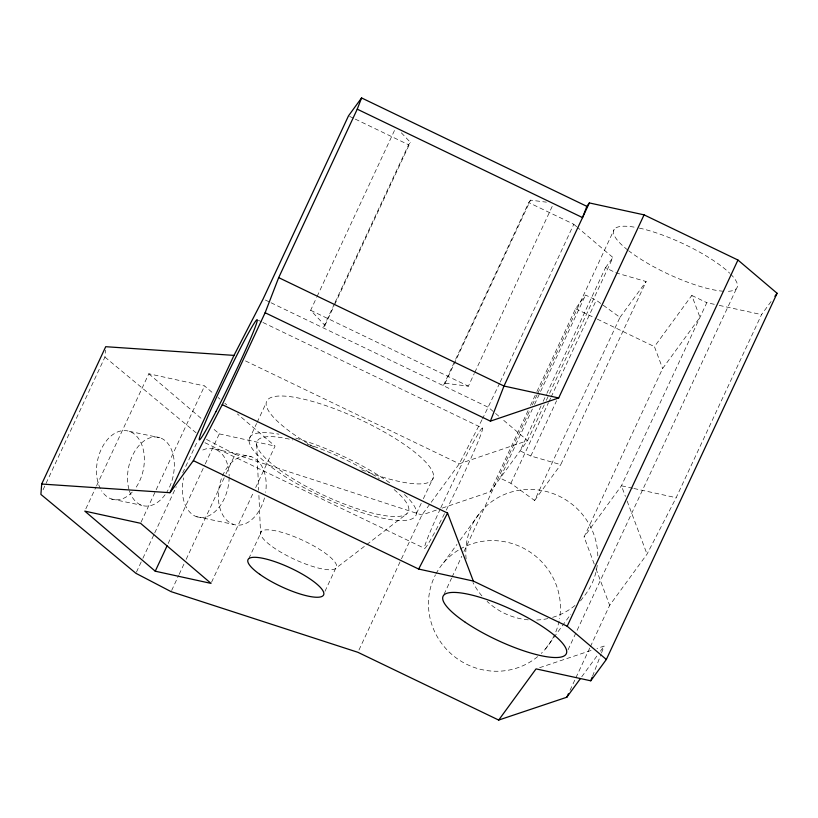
<?xml version="1.0" encoding="UTF-8"?>
<svg xmlns="http://www.w3.org/2000/svg" width="818" height="818" viewBox="0 0 818 818"><rect width="100%" height="100%" fill="white"/><g stroke="black" fill="none" stroke-linecap="round" stroke-linejoin="round"><path stroke-width="0.61" stroke-dasharray="4.09 3.07" d="M43.057 489.798L104.939 357.098L105.461 350.165M592.559 676.169L601.036 654.165M601.486 653.009L604.165 646.056L596.997 648.459M85.849 508.796L96.074 486.863M96.616 485.718L148.815 373.775L204.582 385.963L213.263 393.376M141.085 522.129L155.614 490.974M156.146 489.818L204.582 385.963M136.442 572.15L142.363 559.451M142.894 558.295L154.193 534.062M154.735 532.907L176.259 486.751M182.721 472.906L197.25 441.751M168.16 543.5L204.756 465.033M205.298 463.878L219.285 433.877L212.527 428.111M171.637 590.494L178.631 575.494M179.162 574.338L184.009 563.96M186.167 559.338L225.441 475.105M225.983 473.949L235.134 454.327L421.924 514.982L436.301 510.095M249.091 439.563L256.566 423.54M257.097 422.395L266.167 402.947M334.48 303.683L323.202 327.865L324.981 325.421L310.646 310.298L316.546 297.629M317.087 296.474L395.483 128.344M335.012 302.527L408.581 144.766L410.36 142.322L400.237 131.647M324.981 325.421L334.102 305.85M334.644 304.695L410.36 142.322M211.555 582.232L253.529 492.221M255.686 487.6L275.053 446.066L237.404 413.949M248.774 558.674L261.586 531.209M324.981 591.312L335.656 568.418L365.738 545.34M530.514 200.144L528.735 202.578L443.356 385.677L445.135 383.243L530.514 200.144L546.404 202.158M445.135 383.243L468.366 386.188L474.266 373.519M474.808 372.374L552.671 205.39M416.454 513.581L421.26 503.285M423.387 498.704L433.53 476.966M358.969 649.993L400.943 559.982M401.474 558.827L421.924 514.982L430.145 503.724M499.686 383.182L482.589 418.652M500.227 382.026L573.796 224.265L528.735 202.578M442.293 508.06L490.207 491.792L528.336 410.033M530.483 405.421L536.393 392.752M536.925 391.607L575.586 308.693L585.555 295.042L596.271 300.206L619.983 317.374L534.604 500.473L510.892 483.305L500.166 478.141L532.385 409.051M444.021 594.359L451.556 578.193M452.098 577.038L461.792 556.24M463.949 551.618L530.207 409.532M532.365 404.91L537.211 394.511M537.753 393.356L614.246 229.316M534.532 404.44L585.555 295.042M541.035 405.933L520.095 450.851L530.821 456.004L560.759 464.644L646.138 281.545L616.199 272.905L605.473 267.742L546.945 393.264M543.183 401.331L546.404 394.419M544.215 404.91L527.569 440.605L490.207 491.792M546.363 400.309L549.042 394.552M549.584 393.397L612.948 257.506L577.61 227.506M510.892 483.305L548.479 402.691M549.021 401.546L550.637 398.09M551.168 396.934L596.271 300.206M530.821 456.004L556.598 400.728M594.226 564.072L584.083 536.956L662.631 368.509L699.983 317.333L691.793 295.451L654.441 346.638L662.631 368.509M714.278 304.306L706.813 302.68L621.435 485.78L584.083 536.956M568.04 649.799L736.65 288.222M570.023 690.341L575.381 678.858M575.913 677.703L589.85 647.836M590.381 646.68L609.666 605.32L647.028 554.144L676.159 497.702L761.538 314.603L771.916 300.39M482.006 419.777L459.287 463.796L430.892 502.692M605.473 267.742L612.948 257.506M619.983 317.374L646.138 281.545M443.499 562.835L456.945 544.41M459.931 540.32L480.851 511.659M534.604 500.473L560.759 464.644M545.412 649.011L570.811 614.216M580.524 600.903L582.774 597.835A66.749 64.571 36.1 0 0 597.416 563.909M581.751 676.762L597.437 655.269M600.432 651.179L604.165 646.056M366.74 544.573L406.843 513.796M539.645 667.682L592.212 650.065M129.316 431.362L159.97 437.732M214.817 449.133L251.146 456.679M111.524 499.031L141.841 505.33M196.688 516.731L233.355 524.348M719.257 305.39L761.538 314.603M632.631 488.223L621.435 485.78L625.402 496.393M633.868 488.489L676.159 497.702M219.285 433.877L275.053 446.066M349.634 116.401L354.174 118.579M355.309 119.121L408.581 144.766M691.793 295.451L706.813 302.68M575.586 308.693L596.158 318.591M597.304 319.143L654.441 346.638M310.646 310.298L468.366 386.188M265.39 300.042L269.92 302.22M271.055 302.772L488.407 407.364L498.919 416.28M258.335 320.267L261.78 321.924M262.926 322.476L482.477 428.121A66.749 3.16 -64.3 0 1 445.053 512.538M245.492 360.922L459.287 463.796L527.569 440.605L502.733 419.522M204.991 442.732L424.532 548.377M206.535 439.419L235.134 454.327M104.939 357.098L196.023 432.722M573.796 224.265L576.659 226.698M218.099 397.487L220.022 399.133M224.858 403.254L226.78 404.9M148.815 373.775L202.874 419.879M627.171 501.107L647.028 554.144M595.995 568.786L609.666 605.32M256.678 444.389L258.682 490.33M258.907 495.432L260.574 533.725M554.532 634.829A66.749 64.571 36.1 0 1 541.281 653.398M537.661 656.639A66.749 64.571 36.1 0 1 453.959 656.23A66.749 64.571 36.1 0 1 435.432 574.86M435.994 573.796A66.749 64.571 36.1 0 1 459.143 549.655M460.186 549.042A66.749 64.571 36.1 0 1 531.444 552.999A66.749 64.571 36.1 0 1 559.553 618.684M559.103 621.056A66.749 64.571 36.1 0 1 555.023 633.745M575.013 605.463A66.749 64.571 36.1 0 1 552.661 617.355M547.917 618.582A66.749 64.571 36.1 0 1 535.739 620.054M528.316 619.85A66.749 64.571 36.1 0 1 487.088 601.383M481.914 595.933A66.749 64.571 36.1 0 1 472.988 582.518M466.117 559.001A66.749 64.571 36.1 0 1 529.123 489.409A66.749 64.571 36.1 0 1 597.805 557.804M440.851 507.712A66.749 3.16 -64.3 0 1 482.497 428.141M444.491 513.643A66.749 3.16 -64.3 0 1 424.511 548.357A66.749 3.16 -64.3 0 1 440.319 508.857M313.969 447.068A91.78 22.822 25 0 1 290.329 396.669A91.78 22.822 25 0 1 425.125 461.485A91.78 22.822 25 0 1 359.552 468.99M394.143 489.614A83.436 20.747 25 0 1 376.147 513.98A83.436 20.747 25 0 1 269.071 461.526A83.436 20.747 25 0 1 292.813 439.972M307.179 444.102A83.436 20.747 25 0 1 379.347 478.683M404.419 494.553A91.78 22.822 25 0 1 379.726 517.549A91.78 22.822 25 0 1 265.932 462.794A91.78 22.822 25 0 1 278.969 434.184M295.779 438.162A91.78 22.822 25 0 1 391.188 483.867M100.389 488.663A35.041 23.344 -78.3 0 1 106.729 440.411A35.041 23.344 -78.3 0 1 139.653 440.288A35.041 23.344 -78.3 0 1 135.226 488.54M132.25 492.088A35.041 23.344 -78.3 0 1 101.606 490.79M128.917 489.195A35.051 22.699 -77.6 0 1 140.205 444.235A35.051 22.699 -77.6 0 1 170.236 447.088A35.051 22.699 -77.6 0 1 166.422 492.763M165.072 494.737A35.051 22.699 -77.6 0 1 129.234 490.289M202.813 450.023A35.051 22.699 -77.6 0 1 229.163 476.086M229.163 477.364A35.051 22.699 -77.6 0 1 201.596 517.508A35.051 22.699 -77.6 0 1 183.621 477.865M264.48 497.927A35.041 23.344 -78.3 0 1 224.275 517.344A35.041 23.344 -78.3 0 1 236.279 458.847A35.041 23.344 -78.3 0 1 265.635 492.313M730.607 274.091A67.996 16.912 25 0 1 726.18 291.341M723.378 291.228A67.996 16.912 25 0 1 628.643 250.737M627.682 249.981A67.996 16.912 25 0 1 635.514 227.353M639.349 228.11A67.996 16.912 25 0 1 729.748 273.243M272.496 546.813A41.718 10.378 25 0 0 335.656 568.418A41.718 10.378 25 0 0 287.701 534.205A41.718 10.378 25 0 0 272.496 546.813"/><path stroke-width="1.23" d="M498.694 720.065L536.056 668.879L590.77 680.801L606.342 659.482L777.1 293.284L737.948 260.032L644.073 214.858L589.359 202.936L586.864 206.351L361.576 97.935L348.499 115.849L263.12 298.948L233.989 355.39L105.727 346.699L41.698 484.031L40.9 494.42L135.9 573.306L171.095 591.649L357.895 652.304L498.694 720.065L566.813 697.233L580.259 678.807M590.77 680.801L592.109 677.324M41.698 484.031L169.96 492.712L193.365 460.646L222.261 404.654L265.124 312.742L278.682 277.629L357.241 109.172L361.576 97.935M265.124 312.742L490.411 421.147L503.98 386.035L589.359 202.936M586.864 206.351L582.528 217.588L357.241 109.172M169.96 492.712L233.989 355.39M155.246 571.199L84.775 511.107L140.543 523.285L211.024 583.387L155.246 571.199L167.087 545.81M490.411 421.147L558.694 397.957L644.073 214.858M606.342 659.482L567.181 626.23L737.948 260.032M566.813 697.233L568.418 693.787M193.365 460.646L418.663 569.052L447.558 513.07L222.261 404.654M774.881 296.32L777.1 293.284M558.694 397.957L503.98 386.035L278.682 277.629M418.663 569.052L473.315 581.056L567.181 626.23M447.558 513.07L473.315 581.056M215.942 411.618A66.749 3.16 -64.3 0 0 257.179 319.715A66.749 3.16 -64.3 0 0 211.525 408.192A66.749 3.16 -64.3 0 0 215.942 411.618M259.695 574.277A41.718 10.378 25 0 0 322.844 595.893A41.718 10.378 25 0 0 274.899 561.669A41.718 10.378 25 0 0 259.695 574.277M465.299 622.283A67.996 16.912 25 0 0 565.892 654.42A67.996 16.912 25 0 0 482.876 598.203A67.996 16.912 25 0 0 465.299 622.283"/></g></svg>
